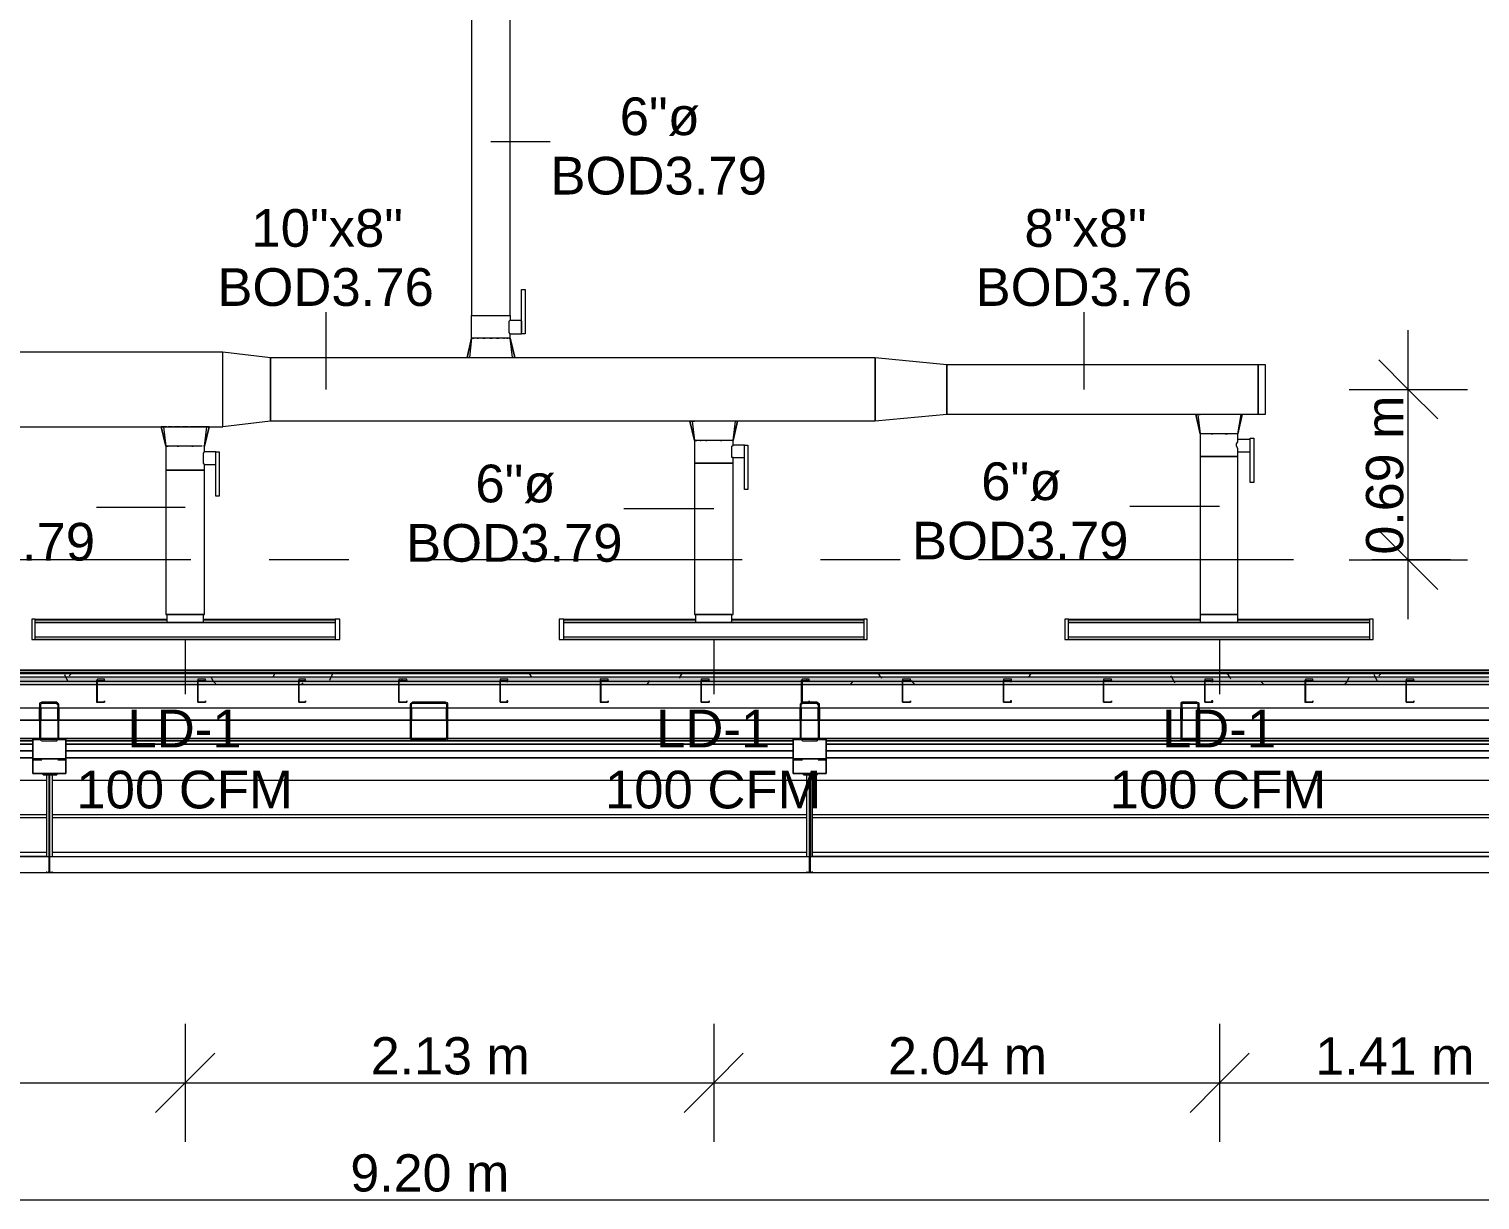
# Model space of a CAD drawing. Header units: metres. Extents: x -2 to 237, y -8 to 52.
# Drawn here: x 35.95 to 41.8, y 7.43 to 12.16 of the extents above; entities that cross this region are included whole.
import ezdxf

# ---------------------------------------------------------------- set-up
doc = ezdxf.new("R2010")
doc.units = ezdxf.units.M
doc.layers.add('HVAC - Ductos', color=5, linetype='Continuous', lineweight=0)
doc.layers.add('PDF2_Text', color=7, linetype='Continuous', lineweight=0)
doc.layers.add('PDF2_Geometry', color=7, linetype='Continuous', lineweight=0, true_color=0xaaaaaa)
doc.layers.add('PDF2_Solid Fills', color=7, linetype='Continuous', lineweight=0, true_color=0xffffff)
doc.styles.add('PDF Helvetica', font='')
doc.styles.get('PDF Helvetica').set_extended_font_data('Helvetica')

msp = doc.modelspace()

# ---------------------------------------------------------------- hatches: boundary and pattern name
at = {"layer": 'PDF2_Solid Fills', "lineweight": 0, "transparency": 33554559}
msp.add_hatch(color=256, dxfattribs=at).paths.add_polyline_path([(4.4593, 9.5227), (56.4401, 9.5227), (56.4401, 9.541), (4.4593, 9.541)])
h = msp.add_hatch(color=256, dxfattribs=at)
h.paths.add_polyline_path([(6.1562, 9.509), (6.1562, 9.5227), (4.4593, 9.5227), (4.4593, 9.509)])
h.paths.add_polyline_path([(55.7246, 9.5227), (55.7246, 9.509), (56.4538, 9.509), (56.4538, 9.5227)])
h.paths.add_polyline_path([(53.6929, 9.5227), (53.6929, 9.509), (55.72, 9.509), (55.72, 9.5227)])
h.paths.add_polyline_path([(50.8494, 9.5227), (50.8494, 9.509), (53.6883, 9.509), (53.6883, 9.5227)])
h.paths.add_polyline_path([(48.8177, 9.5227), (48.8177, 9.509), (50.8448, 9.509), (50.8448, 9.5227)])
h.paths.add_polyline_path([(45.9742, 9.5227), (45.9742, 9.509), (48.8131, 9.509), (48.8131, 9.5227)])
h.paths.add_polyline_path([(43.9425, 9.5227), (43.9425, 9.509), (45.9696, 9.509), (45.9696, 9.5227)])
h.paths.add_polyline_path([(43.1307, 9.5227), (43.1307, 9.509), (43.9379, 9.509), (43.9379, 9.5227)])
h.paths.add_polyline_path([(41.099, 9.5227), (41.099, 9.509), (43.1261, 9.509), (43.1261, 9.5227)])
h.paths.add_polyline_path([(39.0673, 9.5227), (39.0673, 9.509), (41.0944, 9.509), (41.0944, 9.5227)])
h.paths.add_polyline_path([(38.2555, 9.5227), (38.2555, 9.509), (39.0627, 9.509), (39.0627, 9.5227)])
h.paths.add_polyline_path([(36.2238, 9.5227), (36.2238, 9.509), (38.2509, 9.509), (38.2509, 9.5227)])
h.paths.add_polyline_path([(34.1921, 9.5227), (34.1921, 9.509), (36.2192, 9.509), (36.2192, 9.5227)])
h.paths.add_polyline_path([(33.3803, 9.5227), (33.3803, 9.509), (34.1875, 9.509), (34.1875, 9.5227)])
h.paths.add_polyline_path([(31.3486, 9.5227), (31.3486, 9.509), (33.3757, 9.509), (33.3757, 9.5227)])
h.paths.add_polyline_path([(28.5051, 9.5227), (28.5051, 9.509), (31.344, 9.509), (31.344, 9.5227)])
h.paths.add_polyline_path([(26.4734, 9.5227), (26.4734, 9.509), (28.5005, 9.509), (28.5005, 9.5227)])
h.paths.add_polyline_path([(23.6299, 9.5227), (23.6299, 9.509), (26.4688, 9.509), (26.4688, 9.5227)])
h.paths.add_polyline_path([(21.5982, 9.5227), (21.5982, 9.509), (23.6253, 9.509), (23.6253, 9.5227)])
h.paths.add_polyline_path([(20.7864, 9.5227), (20.7864, 9.509), (21.5936, 9.509), (21.5936, 9.5227)])
h.paths.add_polyline_path([(18.7547, 9.5227), (18.7547, 9.509), (20.7818, 9.509), (20.7818, 9.5227)])
h.paths.add_polyline_path([(16.7229, 9.5227), (16.7229, 9.509), (18.7501, 9.509), (18.7501, 9.5227)])
h.paths.add_polyline_path([(15.9112, 9.5227), (15.9112, 9.509), (16.7184, 9.509), (16.7184, 9.5227)])
h.paths.add_polyline_path([(13.8795, 9.5227), (13.8795, 9.509), (15.9066, 9.509), (15.9066, 9.5227)])
h.paths.add_polyline_path([(11.8478, 9.5227), (11.8478, 9.509), (13.8749, 9.509), (13.8749, 9.5227)])
h.paths.add_polyline_path([(11.036, 9.5227), (11.036, 9.509), (11.8432, 9.509), (11.8432, 9.5227)])
h.paths.add_polyline_path([(9.0043, 9.5227), (9.0043, 9.509), (11.0314, 9.509), (11.0314, 9.5227)])
h.paths.add_polyline_path([(6.1608, 9.5227), (6.1608, 9.509), (8.9997, 9.509), (8.9997, 9.5227)])
h = msp.add_hatch(color=256, dxfattribs=at)
h.paths.add_polyline_path([(35.9899, 9.2888), (35.9991, 9.2934), (35.9945, 9.2934), (35.9945, 9.4355), (36.0587, 9.4355), (36.0633, 9.431), (36.0633, 9.2934), (36.0678, 9.4348), (36.0678, 9.4356), (36.0633, 9.4401), (35.9899, 9.4401)])
h.paths.add_polyline_path([(36.0633, 9.2934), (36.0587, 9.2934), (36.0633, 9.2888)])
h.paths.add_polyline_path([(36.0587, 9.2842), (36.0587, 9.2888), (35.9991, 9.2888)])
h = msp.add_hatch(color=256, dxfattribs=at)
h.paths.add_polyline_path([(37.6272, 9.4355), (37.6272, 9.4401), (37.4896, 9.4401)])
h.paths.add_polyline_path([(37.6317, 9.2888), (37.6363, 9.4401), (37.6317, 9.4401)])
h.paths.add_polyline_path([(37.4896, 9.4355), (37.485, 9.4355), (37.485, 9.2934)])
h.paths.add_polyline_path([(37.6272, 9.2842), (37.6272, 9.2888), (37.4942, 9.2888)])
h.paths.add_polyline_path([(37.4942, 9.2888), (37.4942, 9.2934), (37.4896, 9.2934)])
h = msp.add_hatch(color=256, dxfattribs=at)
h.paths.add_polyline_path([(39.0627, 9.4401), (39.1269, 9.4355), (39.1315, 9.431), (39.1315, 9.2934), (39.1361, 9.4355), (39.1315, 9.4401)])
h.paths.add_polyline_path([(39.1315, 9.2934), (39.1269, 9.2934), (39.1315, 9.2888)])
h.paths.add_polyline_path([(39.0627, 9.4355), (39.0581, 9.4355), (39.0581, 9.2934)])
h.paths.add_polyline_path([(39.1269, 9.2842), (39.1269, 9.2888), (39.0673, 9.2888)])
h.paths.add_polyline_path([(39.0673, 9.2888), (39.0673, 9.2934), (39.0627, 9.2934)])
h = msp.add_hatch(color=256, dxfattribs=at)
h.paths.add_polyline_path([(40.5991, 9.4355), (40.6587, 9.4401), (40.5945, 9.4401), (40.5945, 9.2888)])
h.paths.add_polyline_path([(40.6633, 9.2888), (40.6679, 9.4401), (40.6633, 9.4401)])
h.paths.add_polyline_path([(40.6587, 9.2842), (40.6587, 9.2888), (40.5991, 9.2888)])

# ---------------------------------------------------------------- linework, layer by layer
at = {"layer": 'HVAC - Ductos', "lineweight": 0}
for points in [[(37.884, 10.9078), (37.8886, 10.9078), (37.884, 10.9078), (37.8794, 10.9078), (37.8748, 10.9078), (37.8657, 10.9078), (37.8474, 10.9078), (37.829, 10.9078), (37.8106, 10.9078), (37.7923, 10.9078), (37.774, 10.9078), (37.7556, 10.9078), (37.7464, 10.9078), (37.7418, 10.9078), (37.7372, 10.9078), (37.7327, 10.9078), (37.7327, 10.9995), (37.7372, 10.9995), (37.7464, 10.9995), (37.7556, 10.9995), (37.774, 10.9995), (37.7923, 10.9995), (37.8106, 10.9995), (37.829, 10.9995), (37.8474, 10.9995), (37.8657, 10.9995), (37.8748, 10.9995), (37.884, 10.9995), (37.8886, 10.9995), (37.8886, 12.2607)], [(37.7327, 12.2607), (37.7327, 10.9995), (37.7372, 10.9995), (37.7464, 10.9995), (37.7556, 10.9995), (37.774, 10.9995), (37.7923, 10.9995), (37.8106, 10.9995), (37.829, 10.9995), (37.8474, 10.9995), (37.8657, 10.9995), (37.8748, 10.9995), (37.884, 10.9995), (37.8886, 10.9995), (37.8886, 10.9812), (37.9345, 10.9812)], [(37.8106, 11.7012), (38.0491, 11.7012)], [(37.8336, 10.8298), (37.8428, 10.8298), (37.8519, 10.8298), (37.8565, 10.8298), (37.8657, 10.8298), (37.884, 10.8298), (37.8932, 10.8298), (37.8978, 10.8298), (37.8886, 10.9078), (37.8886, 10.9261), (37.9345, 10.9261), (37.9345, 11.105), (37.9482, 11.105), (37.9482, 10.9261), (37.9345, 10.9261)], [(37.1457, 10.7014), (37.1457, 11.0133)], [(40.2047, 10.7014), (40.2047, 11.0133)], [(37.8886, 10.9261), (37.884, 10.9307), (37.884, 10.9353), (37.884, 10.9399), (37.884, 10.949), (37.884, 10.9582), (37.884, 10.9674), (37.884, 10.972), (37.884, 10.9766), (37.8886, 10.9812)], [(37.9345, 10.9766), (37.9345, 10.972), (37.9345, 10.9674), (37.9345, 10.9582), (37.9345, 10.9536), (37.9345, 10.949), (37.9345, 10.9399), (37.9345, 10.9353), (37.9345, 10.9307)], [(37.7327, 10.9078), (37.7235, 10.8298)], [(37.7372, 10.9078), (37.7418, 10.9078)], [(37.7556, 10.9078), (37.7602, 10.9078)], [(37.7831, 10.9078), (37.7785, 10.9078), (37.7831, 10.9078), (37.7877, 10.9078)], [(37.806, 10.9078), (37.8106, 10.9078), (37.8152, 10.9078)], [(37.8336, 10.9078), (37.8382, 10.9078), (37.8428, 10.9078), (37.8382, 10.9078)], [(37.8611, 10.9078), (37.8657, 10.9078)], [(37.8748, 10.9078), (37.8794, 10.9078)], [(37.9069, 10.8298), (37.8886, 10.9078), (37.9069, 10.8298)], [(41.5118, 9.775), (41.5118, 10.9399)], [(33.949, 10.55), (33.949, 10.8528), (36.7283, 10.8528)], [(36.7283, 10.55), (36.7283, 10.8528)], [(37.7189, 10.8298), (37.7143, 10.8298), (37.7189, 10.8298), (37.7235, 10.8298), (37.7281, 10.8298), (37.7372, 10.8298), (37.7556, 10.8298), (37.7602, 10.8298)], [(37.7189, 10.8298), (37.7143, 10.8298), (37.7189, 10.8298)], [(37.7648, 10.8298), (37.7694, 10.8298), (37.7785, 10.8298), (37.7877, 10.8298)], [(37.7969, 10.8298), (37.8198, 10.8298), (37.8244, 10.8298)], [(41.3925, 10.8206), (41.5118, 10.7014), (41.631, 10.5822)], [(41.2733, 10.7014), (41.5118, 10.7014), (41.7503, 10.7014)], [(40.6542, 10.6005), (40.6725, 10.5225), (40.6542, 10.6005)], [(40.6679, 10.6005), (40.6725, 10.6005), (40.6633, 10.6005), (40.6725, 10.5225)], [(40.8421, 10.6005), (40.8238, 10.5225), (40.8193, 10.5225), (40.8147, 10.5225), (40.8009, 10.5225), (40.7871, 10.5225), (40.7687, 10.5225), (40.7504, 10.5225), (40.7275, 10.5225), (40.7092, 10.5225), (40.6954, 10.5225), (40.6816, 10.5225), (40.677, 10.5225), (40.6725, 10.5225), (40.6725, 10.4308), (40.6725, 9.7933), (40.677, 9.7933), (40.6862, 9.7933), (40.6954, 9.7933), (40.7138, 9.7933), (40.7275, 9.7933), (40.7504, 9.7933), (40.7687, 9.7933), (40.7871, 9.7933), (40.8009, 9.7933), (40.8147, 9.7933), (40.8193, 9.7933), (40.8238, 9.7933), (40.8238, 10.4308), (40.8147, 10.4308), (40.8009, 10.4308), (40.7871, 10.4308), (40.7687, 10.4308), (40.7504, 10.4308), (40.7275, 10.4308), (40.7092, 10.4308), (40.6954, 10.4308), (40.6816, 10.4308), (40.677, 10.4308), (40.6725, 10.4308), (40.677, 10.4308), (40.6816, 10.4308), (40.6954, 10.4308), (40.7092, 10.4308), (40.7275, 10.4308), (40.7504, 10.4308), (40.7687, 10.4308), (40.7871, 10.4308), (40.8009, 10.4308), (40.8147, 10.4308), (40.8238, 10.4308), (40.8238, 10.4491), (40.8743, 10.4491), (40.8743, 10.4537), (40.8743, 10.4583), (40.8743, 10.4629), (40.8743, 10.4675), (40.8743, 10.4767), (40.8743, 10.4813), (40.8743, 10.4904), (40.8743, 10.495), (40.8743, 10.4996), (40.8238, 10.4996), (40.8238, 10.5225), (40.8376, 10.6005)], [(40.7321, 10.6005), (40.7275, 10.6005), (40.7138, 10.6005), (40.7046, 10.6005), (40.7, 10.6005), (40.6954, 10.6005), (40.677, 10.6005)], [(40.8193, 10.6005), (40.8009, 10.6005), (40.7963, 10.6005), (40.7917, 10.6005), (40.7825, 10.6005), (40.7687, 10.6005), (40.7642, 10.6005), (40.7596, 10.6005), (40.7367, 10.6005)], [(40.8238, 10.5225), (40.8421, 10.6005), (40.8376, 10.6005), (40.833, 10.6005), (40.8238, 10.6005)], [(33.949, 10.55), (36.7283, 10.55)], [(36.5036, 10.55), (36.4944, 10.55), (36.4898, 10.55), (36.4852, 10.55), (36.4806, 10.55), (36.4852, 10.55)], [(36.4806, 10.55), (36.499, 10.4721), (36.4806, 10.55)], [(36.4898, 10.55), (36.499, 10.4721)], [(36.4944, 10.55), (36.499, 10.55)], [(36.5265, 10.55), (36.5219, 10.55), (36.5081, 10.55)], [(36.5586, 10.55), (36.5448, 10.55), (36.5356, 10.55), (36.531, 10.55)], [(36.5907, 10.55), (36.5678, 10.55), (36.5632, 10.55)], [(36.6687, 10.55), (36.6732, 10.55), (36.6549, 10.4721), (36.6732, 10.55), (36.6687, 10.55), (36.6595, 10.55), (36.6503, 10.55), (36.632, 10.55), (36.6228, 10.55), (36.609, 10.55), (36.5998, 10.55), (36.5953, 10.55)], [(36.6549, 10.4721), (36.6641, 10.55)], [(38.6133, 10.573), (38.6316, 10.495), (38.6133, 10.573)], [(38.6591, 10.573), (38.6545, 10.573), (38.6361, 10.573), (38.627, 10.573), (38.6224, 10.573), (38.6316, 10.495)], [(38.627, 10.573), (38.6316, 10.573)], [(38.6912, 10.573), (38.6866, 10.573), (38.6775, 10.573), (38.6637, 10.573), (38.6499, 10.573)], [(38.7233, 10.573), (38.7187, 10.573), (38.6958, 10.573)], [(38.7784, 10.573), (38.7646, 10.573), (38.7554, 10.573), (38.7508, 10.573), (38.7416, 10.573), (38.7279, 10.573)], [(38.7875, 10.495), (38.7967, 10.573), (38.7921, 10.573), (38.783, 10.573)], [(38.6361, 10.495), (38.6316, 10.495), (38.6316, 10.4033), (38.6361, 10.4033), (38.6453, 10.4033), (38.6545, 10.4033), (38.6729, 10.4033), (38.6912, 10.4033), (38.7096, 10.4033), (38.7279, 10.4033), (38.7462, 10.4033), (38.7646, 10.4033), (38.7738, 10.4033), (38.783, 10.4033), (38.7875, 10.4033), (38.783, 10.4033), (38.7738, 10.4033), (38.7646, 10.4033), (38.7462, 10.4033), (38.7279, 10.4033), (38.7096, 10.4033), (38.6912, 10.4033), (38.6729, 10.4033), (38.6545, 10.4033), (38.6453, 10.4033), (38.6361, 10.4033), (38.6316, 10.4033), (38.6316, 9.7933), (38.6361, 9.7933), (38.6453, 9.7933), (38.6545, 9.7933), (38.6729, 9.7933), (38.6912, 9.7933), (38.7096, 9.7933), (38.7279, 9.7933), (38.7462, 9.7933), (38.7646, 9.7933), (38.7738, 9.7933), (38.783, 9.7933), (38.7875, 9.7933), (38.7875, 10.4033), (38.7875, 10.4262), (38.8334, 10.4262), (38.8334, 10.4308), (38.8334, 10.4354), (38.8334, 10.4445), (38.8334, 10.4491), (38.8334, 10.4583), (38.8334, 10.4629), (38.8334, 10.4675), (38.8334, 10.4721), (38.8334, 10.4767), (38.7875, 10.4767), (38.7875, 10.495), (38.783, 10.495), (38.7784, 10.495), (38.7738, 10.495), (38.7646, 10.495), (38.7462, 10.495), (38.7279, 10.495), (38.7096, 10.495), (38.6912, 10.495), (38.6729, 10.495), (38.6545, 10.495), (38.6453, 10.495), (38.6407, 10.495), (38.6361, 10.495), (38.6407, 10.495)], [(40.8238, 10.4491), (40.8238, 10.4537), (40.8238, 10.4583), (40.8238, 10.4629), (40.8193, 10.4721), (40.8193, 10.4813), (40.8238, 10.4904), (40.8238, 10.495), (40.8238, 10.4996)], [(36.6457, 10.4721), (36.6411, 10.4721), (36.632, 10.4721), (36.6136, 10.4721), (36.5953, 10.4721), (36.577, 10.4721), (36.5586, 10.4721), (36.5402, 10.4721), (36.5219, 10.4721), (36.5127, 10.4721), (36.5081, 10.4721), (36.5036, 10.4721), (36.499, 10.4721), (36.499, 10.3757), (36.5036, 10.3757), (36.5127, 10.3757), (36.5219, 10.3757), (36.5402, 10.3757), (36.5586, 10.3757), (36.577, 10.3757), (36.5953, 10.3757), (36.6136, 10.3757), (36.632, 10.3757), (36.6411, 10.3757), (36.6503, 10.3757), (36.6549, 10.3757), (36.6503, 10.3757), (36.6411, 10.3757), (36.632, 10.3757), (36.6136, 10.3757), (36.5953, 10.3757), (36.577, 10.3757), (36.5586, 10.3757), (36.5402, 10.3757), (36.5219, 10.3757), (36.5127, 10.3757), (36.5036, 10.3757), (36.499, 10.3757), (36.499, 9.7933), (36.5036, 9.7933), (36.5127, 9.7933), (36.5219, 9.7933), (36.5402, 9.7933), (36.5586, 9.7933), (36.577, 9.7933), (36.5953, 9.7933), (36.6136, 9.7933), (36.632, 9.7933), (36.6411, 9.7933), (36.6503, 9.7933), (36.6549, 9.7933), (36.6549, 10.3757), (36.6549, 10.3987), (36.7008, 10.3987), (36.7008, 10.4033), (36.7008, 10.4079), (36.7008, 10.4125), (36.7008, 10.4171), (36.7008, 10.4262), (36.7008, 10.4308), (36.7008, 10.4354), (36.7008, 10.4445), (36.7008, 10.4491), (36.6549, 10.4491), (36.6549, 10.4721), (36.6503, 10.4721)], [(36.6549, 10.3987), (36.6503, 10.4033), (36.6503, 10.4125), (36.6503, 10.4217), (36.6503, 10.4308), (36.6503, 10.4354), (36.6503, 10.4445), (36.6549, 10.4491)], [(38.7875, 10.4262), (38.783, 10.4262), (38.783, 10.4308), (38.783, 10.4354), (38.783, 10.4445), (38.783, 10.4537), (38.783, 10.4629), (38.783, 10.4675), (38.783, 10.4721), (38.7875, 10.4767)], [(36.577, 10.2244), (36.2192, 10.2244)], [(38.7096, 10.2198), (38.3473, 10.2198)], [(40.7504, 10.229), (40.3881, 10.229)], [(41.3925, 10.1327), (41.5118, 10.0134), (41.631, 9.8942)], [(41.2733, 10.0134), (41.5118, 10.0134), (41.7503, 10.0134)], [(36.6503, 9.7933), (36.6549, 9.7933)], [(38.783, 9.7933), (38.7875, 9.7933)], [(35.9716, 9.7429), (35.9716, 9.752), (35.9716, 9.7704), (35.9716, 9.775), (36.5036, 9.775)], [(36.5036, 9.7704), (35.9716, 9.7704)], [(35.9716, 9.7475), (35.9716, 9.752), (35.9716, 9.7566)], [(37.1823, 9.7199), (37.1823, 9.7107), (37.1823, 9.6924), (35.9716, 9.6924), (37.1823, 9.6924)], [(35.9716, 9.6924), (35.9716, 9.7107), (35.9716, 9.7199)], [(36.6503, 9.775), (37.1823, 9.775), (37.1823, 9.7704), (37.1823, 9.752), (37.1823, 9.7429)], [(37.1823, 9.7704), (36.6503, 9.7704)], [(37.1823, 9.7566), (37.1823, 9.752), (37.1823, 9.7475)], [(38.1042, 9.7429), (38.1042, 9.752), (38.1042, 9.7704), (38.1042, 9.775), (38.6361, 9.775)], [(38.6361, 9.7704), (38.1042, 9.7704)], [(38.1042, 9.7475), (38.1042, 9.752), (38.1042, 9.7566)], [(39.3149, 9.7199), (39.3149, 9.7107), (39.3149, 9.6924), (38.1042, 9.6924), (39.3149, 9.6924)], [(38.1042, 9.6924), (38.1042, 9.7107), (38.1042, 9.7199)], [(38.783, 9.775), (39.3149, 9.775), (39.3149, 9.7704), (39.3149, 9.752), (39.3149, 9.7429)], [(39.3149, 9.7704), (38.783, 9.7704)], [(39.3149, 9.7566), (39.3149, 9.752), (39.3149, 9.7475)], [(40.1405, 9.7429), (40.1405, 9.752), (40.1405, 9.7704), (40.1405, 9.775), (40.6725, 9.775)], [(40.6725, 9.7704), (40.1405, 9.7704)], [(40.1405, 9.7475), (40.1405, 9.752), (40.1405, 9.7566)], [(41.3558, 9.7199), (41.3558, 9.7107), (41.3558, 9.6924), (40.1405, 9.6924), (41.3558, 9.6924)], [(40.1405, 9.6924), (40.1405, 9.7107), (40.1405, 9.7199)], [(40.8238, 9.775), (41.3558, 9.775), (41.3558, 9.7704), (41.3558, 9.752), (41.3558, 9.7429)], [(41.3558, 9.7704), (40.8238, 9.7704)], [(41.3558, 9.7566), (41.3558, 9.752), (41.3558, 9.7475)], [(35.9716, 9.7062), (35.9716, 9.7107), (35.9716, 9.7153)], [(36.577, 9.6924), (36.577, 9.4723)], [(37.1823, 9.7153), (37.1823, 9.7107), (37.1823, 9.7062)], [(38.1042, 9.7062), (38.1042, 9.7107), (38.1042, 9.7153)], [(38.7096, 9.6924), (38.7096, 9.4723)], [(39.3149, 9.7153), (39.3149, 9.7107), (39.3149, 9.7062)], [(40.1405, 9.7062), (40.1405, 9.7107), (40.1405, 9.7153)], [(40.7504, 9.6924), (40.7504, 9.4723)], [(41.3558, 9.7153), (41.3558, 9.7107), (41.3558, 9.7062)]]:
    msp.add_lwpolyline(points, dxfattribs=at)
for points in [[(37.7327, 10.9078), (37.7143, 10.8298)], [(36.7283, 10.55), (36.7283, 10.8528), (36.9209, 10.8298), (36.9209, 10.573)], [(36.9209, 10.8298), (39.3608, 10.8298), (39.3608, 10.573), (36.9209, 10.573)], [(37.9024, 10.8298), (37.9069, 10.8298)], [(39.6497, 10.6005), (39.3608, 10.573), (39.3608, 10.8298), (39.6497, 10.8023)], [(39.6497, 10.8023), (40.9064, 10.8023), (40.9064, 10.6005), (39.6497, 10.6005)], [(40.9339, 10.8023), (40.9339, 10.6005), (40.9064, 10.6005), (40.9064, 10.8023)], [(40.6587, 10.6005), (40.6542, 10.6005)], [(38.6178, 10.573), (38.6133, 10.573)], [(38.8058, 10.573), (38.7875, 10.495), (38.8058, 10.573), (38.8013, 10.573)], [(38.6545, 10.495), (38.6591, 10.495)], [(38.6775, 10.495), (38.682, 10.495)], [(38.737, 10.495), (38.7416, 10.495)], [(40.7184, 10.5225), (40.723, 10.5225)], [(40.7733, 10.5225), (40.7779, 10.5225), (40.7825, 10.5225), (40.7779, 10.5225)], [(40.888, 10.3254), (40.8743, 10.3254), (40.8743, 10.5042), (40.888, 10.5042)], [(36.5036, 10.4721), (36.5081, 10.4721)], [(36.5448, 10.4721), (36.5494, 10.4721)], [(36.6044, 10.4721), (36.609, 10.4721)], [(36.7145, 10.2703), (36.7008, 10.2703), (36.7008, 10.4491), (36.7145, 10.4491)], [(38.8471, 10.2978), (38.8334, 10.2978), (38.8334, 10.4767), (38.8471, 10.4767)], [(36.5036, 9.7612), (36.5127, 9.7612), (36.5265, 9.7612), (36.5402, 9.7612), (36.5586, 9.7612), (36.577, 9.7612), (36.5953, 9.7612), (36.6136, 9.7612), (36.632, 9.7612), (36.6411, 9.7612), (36.6503, 9.7612), (36.6503, 9.7933), (36.6411, 9.7933), (36.632, 9.7933), (36.6136, 9.7933), (36.5953, 9.7933), (36.577, 9.7933), (36.5586, 9.7933), (36.5402, 9.7933), (36.5265, 9.7933), (36.5127, 9.7933), (36.5036, 9.7933)], [(38.6361, 9.7612), (38.6453, 9.7612), (38.6545, 9.7612), (38.6729, 9.7612), (38.6912, 9.7612), (38.7096, 9.7612), (38.7279, 9.7612), (38.7462, 9.7612), (38.76, 9.7612), (38.7738, 9.7612), (38.783, 9.7612), (38.783, 9.7933), (38.7738, 9.7933), (38.76, 9.7933), (38.7462, 9.7933), (38.7279, 9.7933), (38.7096, 9.7933), (38.6912, 9.7933), (38.6729, 9.7933), (38.6545, 9.7933), (38.6453, 9.7933), (38.6361, 9.7933)], [(40.6725, 9.7612), (40.677, 9.7612), (40.6862, 9.7612), (40.6954, 9.7612), (40.7138, 9.7612), (40.7275, 9.7612), (40.7504, 9.7612), (40.7687, 9.7612), (40.7871, 9.7612), (40.8009, 9.7612), (40.8147, 9.7612), (40.8193, 9.7612), (40.8238, 9.7612), (40.8238, 9.7933), (40.8147, 9.7933), (40.8009, 9.7933), (40.7871, 9.7933), (40.7687, 9.7933), (40.7504, 9.7933), (40.7275, 9.7933), (40.7092, 9.7933), (40.6954, 9.7933), (40.6816, 9.7933), (40.677, 9.7933), (40.6725, 9.7933)], [(35.9578, 9.6924), (35.9716, 9.6924), (35.9716, 9.775), (35.9578, 9.775)], [(35.9716, 9.7612), (37.1823, 9.7612), (35.9716, 9.7612), (37.1823, 9.7612), (37.1823, 9.7016), (35.9716, 9.7016)], [(37.2006, 9.6924), (37.2006, 9.775), (37.1823, 9.775), (37.1823, 9.6924)], [(38.0858, 9.6924), (38.1042, 9.6924), (38.1042, 9.775), (38.0858, 9.775)], [(38.1042, 9.7612), (39.3149, 9.7612), (38.1042, 9.7612), (39.3149, 9.7612), (39.3149, 9.7016), (38.1042, 9.7016)], [(39.3287, 9.6924), (39.3287, 9.775), (39.3149, 9.775), (39.3149, 9.6924)], [(40.1267, 9.6924), (40.1405, 9.6924), (40.1405, 9.775), (40.1267, 9.775)], [(40.1405, 9.7612), (41.3558, 9.7612), (40.1405, 9.7612), (41.3558, 9.7612), (41.3558, 9.7016), (40.1405, 9.7016)], [(41.3696, 9.6924), (41.3696, 9.775), (41.3558, 9.775), (41.3558, 9.6924)]]:
    msp.add_lwpolyline(points, close=True, dxfattribs=at)
at = {"layer": 'HVAC - Ductos', "color": 252, "lineweight": 0, "true_color": 0x939598}
for points in [[(36.577, 8.1423), (36.577, 7.9037), (36.577, 7.6653)], [(38.7096, 8.1423), (38.7096, 7.9037), (38.7096, 7.6653)], [(40.7504, 8.1423), (40.7504, 7.9037), (40.7504, 7.6653)], [(36.6962, 8.023), (36.577, 7.9037), (36.4577, 7.7845)], [(38.8288, 8.023), (38.7096, 7.9037), (38.5903, 7.7845)], [(40.8697, 8.023), (40.7504, 7.9037), (40.6312, 7.7845)], [(34.2701, 7.9037), (36.577, 7.9037), (38.7096, 7.9037), (40.7504, 7.9037), (42.163, 7.9037), (43.4196, 7.9037), (45.5569, 7.9037), (47.7674, 7.9037), (50.0193, 7.9037), (51.3722, 7.9037), (53.7388, 7.9037), (56.2108, 7.9037)], [(5.1014, 7.4314), (14.5491, 7.4314), (23.7537, 7.4314), (32.9583, 7.4314), (42.163, 7.4314), (51.3722, 7.4314), (56.2108, 7.4314)]]:
    msp.add_lwpolyline(points, dxfattribs=at)
at = {"layer": 'PDF2_Geometry', "lineweight": 0}
for points in [[(56.408, 23.3686), (56.408, 21.8782), (55.3485, 21.8782), (55.3485, 21.8644), (56.408, 21.8644), (56.408, 9.5548), (4.4593, 9.5548)], [(56.408, 21.8644), (56.4538, 21.8644), (56.4401, 21.8644), (56.4217, 21.8644), (56.4217, 9.5548), (56.4217, 9.541), (4.4593, 9.541)], [(4.4593, 9.4172), (56.5456, 9.4172), (56.5456, 9.4401), (56.5456, 9.5089), (56.5456, 9.5548), (56.5456, 9.8483), (56.5456, 10.252), (56.5456, 10.6601), (56.5456, 11.0637)], [(36.5998, 10.0134), (35.3294, 10.0134)], [(37.2374, 10.0134), (36.9163, 10.0134)], [(38.8242, 10.0134), (37.5538, 10.0134)], [(39.4617, 10.0134), (39.1407, 10.0134)], [(41.0485, 10.0134), (39.7782, 10.0134)], [(41.6815, 10.0134), (41.365, 10.0134)], [(33.0592, 9.5548), (42.0621, 9.5548)], [(33.0592, 9.5548), (42.0621, 9.5548)], [(33.0592, 9.5548), (42.0621, 9.5548)], [(36.2192, 9.5089), (35.8156, 9.5089), (35.4074, 9.5089), (35.0038, 9.5089), (34.5957, 9.5089), (34.1921, 9.5089), (33.7839, 9.5089), (33.3803, 9.5089)], [(36.2192, 9.5227), (35.8156, 9.5227), (35.4074, 9.5227), (35.0038, 9.5227), (34.5957, 9.5227), (34.1921, 9.5227)], [(38.2509, 9.5227), (37.8474, 9.5227), (37.4392, 9.5227), (37.0355, 9.5227), (36.6274, 9.5227), (36.2238, 9.5227)], [(38.2509, 9.5089), (37.8474, 9.5089), (37.4392, 9.5089), (37.0355, 9.5089), (36.6274, 9.5089), (36.2238, 9.5089)], [(39.0627, 9.5227), (38.6591, 9.5227), (38.2555, 9.5227)], [(41.0944, 9.5089), (40.6908, 9.5089), (40.2826, 9.5089), (39.8791, 9.5089), (39.4709, 9.5089), (39.0673, 9.5089), (38.6591, 9.5089), (38.2555, 9.5089)], [(41.0944, 9.5227), (40.6908, 9.5227), (40.2826, 9.5227), (39.8791, 9.5227), (39.4709, 9.5227), (39.0673, 9.5227)], [(43.1261, 9.5227), (42.7225, 9.5227), (42.3143, 9.5227), (41.9108, 9.5227), (41.5026, 9.5227), (41.099, 9.5227)], [(43.1261, 9.5089), (42.7225, 9.5089), (42.3143, 9.5089), (41.9108, 9.5089), (41.5026, 9.5089), (41.099, 9.5089)], [(39.0673, 9.4401), (39.0627, 9.4355), (39.0581, 9.431), (39.0581, 9.2934), (39.0627, 9.2888), (39.0673, 9.2842), (39.1269, 9.2842), (39.1315, 9.2888), (39.1361, 9.2934), (39.1361, 9.431), (39.1315, 9.4355), (39.1269, 9.4401), (39.0948, 9.4401)], [(35.9899, 9.3668), (35.9899, 9.4172)], [(35.9945, 9.4172), (35.9945, 9.3668)], [(36.0633, 9.3668), (36.0633, 9.4172)], [(36.0679, 9.4172), (36.0679, 9.3668)], [(37.485, 9.4172), (37.485, 9.3668)], [(37.4896, 9.4172), (37.4896, 9.3668)], [(37.6317, 9.3668), (37.6317, 9.4172)], [(37.6363, 9.3668), (37.6363, 9.4172)], [(39.0581, 9.3668), (39.0581, 9.4172)], [(39.0627, 9.4172), (39.0627, 9.3668)], [(39.1315, 9.3668), (39.1315, 9.4172)], [(39.1361, 9.4172), (39.1361, 9.3668)], [(40.5945, 9.3668), (40.5945, 9.4172)], [(40.5991, 9.4172), (40.5991, 9.3668)], [(40.6633, 9.3668), (40.6633, 9.4172)], [(40.6679, 9.4172), (40.6679, 9.3668)], [(37.5217, 9.2155), (37.5997, 9.2155)], [(40.5899, 9.2155), (40.6679, 9.2155)], [(32.9583, 8.7522), (36.0312, 8.7522), (36.0312, 8.7568), (36.0312, 8.7614), (36.0312, 8.7706), (36.0312, 8.7843), (36.0312, 8.8027), (36.0312, 8.8165), (36.0312, 9.1467), (36.0266, 9.1467), (36.0174, 9.1467), (36.0174, 8.8165), (32.9721, 8.8165)], [(36.0174, 9.1467), (36.0036, 9.1467), (36.0036, 9.1513), (36.0036, 9.1467), (36.0174, 9.1467), (36.0266, 9.1467), (36.0312, 9.1467), (36.045, 9.1467), (36.0312, 9.1467)], [(36.0128, 9.1467), (36.0036, 9.1467), (36.0128, 9.1467)], [(36.0128, 9.1467), (36.0036, 9.1467), (36.0128, 9.1467)], [(36.0266, 9.1467), (36.0266, 8.8165)], [(36.0404, 9.1467), (36.0404, 8.8165), (39.0856, 8.8165), (39.0856, 9.1467), (39.0719, 9.1467), (39.0719, 9.1513), (39.0719, 9.1467), (39.1223, 9.1467), (39.1269, 9.1467), (39.1269, 9.1513), (39.1269, 9.1467), (39.1223, 9.1467), (39.0719, 9.1467), (39.0856, 9.1467), (39.0948, 9.1467), (39.0994, 9.1467), (39.0994, 8.8165)], [(39.081, 9.1467), (39.0719, 9.1467), (39.081, 9.1467)], [(39.081, 9.1467), (39.0719, 9.1467), (39.081, 9.1467)], [(39.0856, 9.1467), (39.0948, 9.1467), (39.0994, 9.1467)], [(39.0948, 9.1467), (39.0948, 8.8165)], [(42.1538, 8.8165), (39.1086, 8.8165), (39.1086, 9.1467), (39.1223, 9.1467), (39.1177, 9.1467), (39.1223, 9.1467), (39.1086, 9.1467)], [(36.0174, 9.1237), (32.9721, 9.1237)], [(39.0856, 9.1237), (36.0404, 9.1237)], [(42.1538, 9.1237), (39.1086, 9.1237)], [(32.9721, 8.9861), (36.0174, 8.9861)], [(36.0174, 8.9724), (32.9721, 8.9724)], [(36.0404, 8.9861), (39.0856, 8.9861)], [(39.0856, 8.9724), (36.0404, 8.9724)], [(39.1086, 8.9861), (42.1538, 8.9861)], [(42.1538, 8.9724), (39.1086, 8.9724)], [(32.9583, 8.8165), (36.0312, 8.8165), (36.0266, 8.8165), (39.0994, 8.8165), (39.0948, 8.8165), (42.1676, 8.8165), (42.163, 8.8165), (45.2358, 8.8165), (45.2313, 8.8165), (48.304, 8.8165)], [(32.9721, 8.8348), (36.0174, 8.8348)], [(36.0312, 8.8165), (36.0266, 8.8165), (36.0266, 8.8027), (36.0266, 8.7843), (36.0266, 8.7706), (36.0266, 8.7614), (36.0266, 8.7568), (36.0266, 8.7522), (39.0994, 8.7522), (39.0994, 8.7568), (39.0994, 8.7614), (39.0994, 8.7706), (39.0994, 8.7843), (39.0994, 8.8027), (39.0994, 8.8165), (39.0948, 8.8165), (39.0948, 8.8027), (39.0948, 8.7843), (39.0948, 8.7706), (39.0948, 8.7614), (39.0948, 8.7568), (39.0948, 8.7522), (42.1676, 8.7522)], [(36.0404, 8.8348), (39.0856, 8.8348)], [(39.1086, 8.8348), (42.1538, 8.8348)], [(36.0174, 8.7568), (36.0174, 8.7522), (36.0266, 8.7522), (36.0266, 8.7568)], [(36.0312, 8.7568), (36.0312, 8.7522), (36.0404, 8.7522), (36.0404, 8.7568)], [(39.0856, 8.7568), (39.0856, 8.7522), (39.0948, 8.7522), (39.0948, 8.7568)], [(39.0994, 8.7568), (39.0994, 8.7522), (39.1086, 8.7522), (39.1086, 8.7568)]]:
    msp.add_lwpolyline(points, dxfattribs=at)
for points in [[(33.0592, 9.5686), (42.0621, 9.5686)], [(33.0592, 9.5594), (42.0621, 9.5594)], [(36.2513, 9.5319), (36.2238, 9.5319), (36.2192, 9.5273), (36.2192, 9.4401), (36.2238, 9.4401), (36.2513, 9.4401), (36.2513, 9.4447), (36.2513, 9.4401), (36.2238, 9.4401), (36.2238, 9.5273), (36.2513, 9.5273), (36.2513, 9.5227)], [(36.6595, 9.5319), (36.6274, 9.5319), (36.6274, 9.5273), (36.6274, 9.4401), (36.6595, 9.4401), (36.6595, 9.4447), (36.6595, 9.4401), (36.6274, 9.4401), (36.6274, 9.5273), (36.6595, 9.5273), (36.6595, 9.5227)], [(37.0631, 9.5319), (37.0355, 9.5319), (37.0355, 9.5273), (37.0355, 9.4401), (37.0631, 9.4401), (37.0631, 9.4447), (37.0631, 9.4401), (37.0355, 9.4401), (37.0355, 9.5273), (37.0631, 9.5273), (37.0631, 9.5227)], [(37.4712, 9.5319), (37.4437, 9.5319), (37.4392, 9.5319), (37.4392, 9.5273), (37.4392, 9.4401), (37.4437, 9.4401), (37.4712, 9.4401), (37.4712, 9.4447), (37.4712, 9.4401), (37.4437, 9.4401), (37.4392, 9.4401), (37.4392, 9.5273), (37.4437, 9.5273), (37.4712, 9.5273), (37.4712, 9.5227)], [(37.8794, 9.5319), (37.8474, 9.5319), (37.8474, 9.5273), (37.8474, 9.4401), (37.8794, 9.4401), (37.8794, 9.4447), (37.8748, 9.4447), (37.8748, 9.4401), (37.8474, 9.4401), (37.8474, 9.5273), (37.8748, 9.5273), (37.8748, 9.5227), (37.8794, 9.5227)], [(38.283, 9.5319), (38.2555, 9.5319), (38.2509, 9.5319), (38.2509, 9.5273), (38.2509, 9.4401), (38.2555, 9.4401), (38.283, 9.4401), (38.283, 9.4447), (38.283, 9.4401), (38.2555, 9.4401), (38.2555, 9.5273), (38.283, 9.5273), (38.283, 9.5227)], [(38.6912, 9.5319), (38.6591, 9.5319), (38.6591, 9.5273), (38.6591, 9.4401), (38.6912, 9.4401), (38.6912, 9.4447), (38.6912, 9.4401), (38.6591, 9.4401), (38.6591, 9.5273), (38.6912, 9.5273), (38.6912, 9.5227)], [(39.0948, 9.5319), (39.0673, 9.5319), (39.0627, 9.5273), (39.0627, 9.4401), (39.0673, 9.4401), (39.0948, 9.4401), (39.0948, 9.4447), (39.0948, 9.4401), (39.0673, 9.4401), (39.0673, 9.5273), (39.0948, 9.5273), (39.0948, 9.5227)], [(39.503, 9.5319), (39.4709, 9.5319), (39.4709, 9.5273), (39.4709, 9.4401), (39.503, 9.4401), (39.503, 9.4447), (39.503, 9.4401), (39.4709, 9.4401), (39.4709, 9.5273), (39.503, 9.5273), (39.503, 9.5227)], [(39.9111, 9.5319), (39.8791, 9.5319), (39.8791, 9.5273), (39.8791, 9.4401), (39.9111, 9.4401), (39.9111, 9.4447), (39.9066, 9.4447), (39.9066, 9.4401), (39.8791, 9.4401), (39.8791, 9.5273), (39.9066, 9.5273), (39.9066, 9.5227), (39.9111, 9.5227)], [(40.3148, 9.5319), (40.2872, 9.5319), (40.2826, 9.5319), (40.2826, 9.5273), (40.2826, 9.4401), (40.2872, 9.4401), (40.3148, 9.4401), (40.3148, 9.4447), (40.3148, 9.4401), (40.2872, 9.4401), (40.2826, 9.4401), (40.2826, 9.5273), (40.2872, 9.5273), (40.3148, 9.5273), (40.3148, 9.5227)], [(40.723, 9.5319), (40.6908, 9.5319), (40.6908, 9.5273), (40.6908, 9.4401), (40.723, 9.4401), (40.723, 9.4447), (40.7184, 9.4447), (40.7184, 9.4401), (40.6908, 9.4401), (40.6908, 9.5273), (40.7184, 9.5273), (40.7184, 9.5227), (40.723, 9.5227)], [(41.1265, 9.5319), (41.099, 9.5319), (41.0944, 9.5273), (41.0944, 9.4401), (41.099, 9.4401), (41.1265, 9.4401), (41.1265, 9.4447), (41.1265, 9.4401), (41.099, 9.4401), (41.099, 9.5273), (41.1265, 9.5273), (41.1265, 9.5227)], [(41.5347, 9.5319), (41.5026, 9.5319), (41.5026, 9.5273), (41.5026, 9.4401), (41.5347, 9.4401), (41.5347, 9.4447), (41.5347, 9.4401), (41.5026, 9.4401), (41.5026, 9.5273), (41.5347, 9.5273), (41.5347, 9.5227)], [(36.0679, 9.431), (36.0633, 9.4355), (36.0587, 9.4401), (35.9991, 9.4401), (35.9899, 9.4355), (35.9899, 9.431), (35.9899, 9.2934), (35.9899, 9.2888), (35.9991, 9.2842), (36.0587, 9.2842), (36.0633, 9.2888), (36.0679, 9.2934)], [(35.9991, 9.4355), (36.0587, 9.4355), (36.0587, 9.431), (36.0633, 9.431), (36.0633, 9.2934), (36.0587, 9.2934), (36.0587, 9.2888), (35.9991, 9.2888), (35.9945, 9.2934), (35.9945, 9.431)], [(37.6272, 9.4401), (37.4942, 9.4401), (37.4896, 9.4355), (37.485, 9.431), (37.485, 9.2934), (37.4896, 9.2888), (37.4942, 9.2842), (37.6272, 9.2842), (37.6363, 9.2888), (37.6363, 9.2934), (37.6363, 9.431), (37.6363, 9.4355)], [(37.4896, 9.431), (37.4942, 9.4355), (37.6272, 9.4355), (37.6317, 9.431), (37.6317, 9.2934), (37.6272, 9.2888), (37.4942, 9.2888), (37.4896, 9.2934)], [(39.1269, 9.2888), (39.0673, 9.2888), (39.0627, 9.2934), (39.0627, 9.431), (39.0673, 9.4355), (39.1269, 9.4355), (39.1269, 9.431), (39.1315, 9.431), (39.1315, 9.2934), (39.1269, 9.2934)], [(40.5945, 9.2934), (40.5945, 9.2888), (40.5991, 9.2842), (40.6587, 9.2842), (40.6679, 9.2888), (40.6679, 9.2934), (40.6679, 9.431), (40.6679, 9.4355), (40.6587, 9.4401), (40.5991, 9.4401), (40.5945, 9.4355), (40.5945, 9.431)], [(40.6587, 9.2888), (40.5991, 9.2888), (40.5991, 9.2934), (40.5991, 9.431), (40.5991, 9.4355), (40.6587, 9.4355), (40.6633, 9.431), (40.6633, 9.2934)], [(34.5315, 9.3668), (35.9899, 9.3668)], [(35.9945, 9.3668), (36.0266, 9.3668)], [(36.0266, 9.3668), (36.0633, 9.3668)], [(36.0679, 9.3668), (37.485, 9.3668)], [(37.6317, 9.3668), (37.563, 9.3668), (37.4896, 9.3668), (37.563, 9.3668)], [(39.0581, 9.3668), (37.6363, 9.3668)], [(39.0948, 9.3668), (39.1315, 9.3668), (39.0948, 9.3668), (39.0627, 9.3668)], [(39.1361, 9.3668), (40.5945, 9.3668)], [(40.5991, 9.3668), (40.6312, 9.3668)], [(40.6312, 9.3668), (40.6633, 9.3668)], [(40.6679, 9.3668), (42.0897, 9.3668)], [(35.9624, 9.2842), (34.4902, 9.2842)], [(35.9624, 9.2704), (34.4902, 9.2704)], [(35.9899, 9.2934), (34.5315, 9.2934)], [(35.9624, 9.2888), (35.9945, 9.2888), (35.9624, 9.2888), (35.9624, 9.2842), (35.9624, 9.2155), (35.9624, 9.2109), (35.9624, 9.2063), (35.9624, 9.2017), (35.9624, 9.1558), (35.9624, 9.1513), (36.0036, 9.1513), (36.0036, 9.1467), (36.0036, 9.1513), (35.9624, 9.1513), (35.9624, 9.1558), (35.9624, 9.2017), (35.9624, 9.2063), (35.9624, 9.2109), (35.9624, 9.2155), (35.9624, 9.2842)], [(36.0266, 9.2934), (35.9945, 9.2934)], [(37.485, 9.2934), (36.0633, 9.2934), (36.0266, 9.2934), (36.0633, 9.2934)], [(36.0953, 9.1513), (36.0541, 9.1513), (36.0953, 9.1513), (36.0953, 9.1558), (36.0953, 9.2017), (36.0953, 9.2063), (36.0953, 9.2109), (36.0953, 9.2155), (36.0953, 9.2842), (36.0953, 9.2888), (36.0587, 9.2888), (36.0953, 9.2888), (36.0953, 9.2842), (36.0953, 9.2155), (36.0953, 9.2109), (36.0953, 9.2063), (36.0953, 9.2017), (36.0953, 9.1558)], [(37.563, 9.2842), (36.0953, 9.2842)], [(37.563, 9.2704), (36.0953, 9.2704)], [(37.563, 9.2934), (37.4896, 9.2934)], [(37.6317, 9.2934), (37.563, 9.2934)], [(39.0306, 9.2842), (37.563, 9.2842)], [(39.0306, 9.2704), (37.563, 9.2704)], [(39.0581, 9.2934), (37.6363, 9.2934)], [(39.0306, 9.2888), (39.0627, 9.2888), (39.0306, 9.2888), (39.0306, 9.2842), (39.0306, 9.2155), (39.0306, 9.2109), (39.0306, 9.2063), (39.0306, 9.2017), (39.0306, 9.1558), (39.0306, 9.1513), (39.0719, 9.1513), (39.0719, 9.1467), (39.0719, 9.1513), (39.0306, 9.1513), (39.0306, 9.1558), (39.0306, 9.2017), (39.0306, 9.2063), (39.0306, 9.2109), (39.0306, 9.2155), (39.0306, 9.2842)], [(39.0948, 9.2934), (39.0627, 9.2934)], [(39.1269, 9.2934), (39.0948, 9.2934)], [(39.1636, 9.1513), (39.1223, 9.1513), (39.1636, 9.1513), (39.1636, 9.1558), (39.1636, 9.2017), (39.1636, 9.2063), (39.1636, 9.2109), (39.1636, 9.2155), (39.1636, 9.2842), (39.1636, 9.2888), (39.1269, 9.2888), (39.1636, 9.2888), (39.1636, 9.2842), (39.1636, 9.2155), (39.1636, 9.2109), (39.1636, 9.2063), (39.1636, 9.2017), (39.1636, 9.1558)], [(40.6312, 9.2934), (40.5945, 9.2934), (39.1315, 9.2934), (40.5945, 9.2934)], [(40.6312, 9.2842), (39.1636, 9.2842)], [(40.6312, 9.2704), (39.1636, 9.2704)], [(40.6633, 9.2934), (40.6312, 9.2934)], [(42.0988, 9.2842), (40.6312, 9.2842)], [(42.0988, 9.2704), (40.6312, 9.2704)], [(42.0897, 9.2934), (40.6679, 9.2934)], [(33.0272, 9.2155), (34.4902, 9.2155), (35.9624, 9.2155), (34.4902, 9.2155)], [(35.9624, 9.243), (34.4902, 9.243)], [(35.9624, 9.2109), (36.0953, 9.2109)], [(35.9991, 9.2063), (35.9624, 9.2063)], [(36.0953, 9.2063), (36.0633, 9.2063)], [(37.563, 9.243), (36.0953, 9.243)], [(37.563, 9.2155), (39.0306, 9.2155), (37.563, 9.2155), (36.0953, 9.2155)], [(39.0306, 9.243), (37.563, 9.243)], [(39.0306, 9.2109), (39.1636, 9.2109)], [(39.0673, 9.2063), (39.0306, 9.2063)], [(39.1636, 9.2063), (39.1315, 9.2063)], [(40.6312, 9.243), (39.1636, 9.243)], [(40.6312, 9.2155), (39.1636, 9.2155)], [(42.0988, 9.243), (40.6312, 9.243)], [(42.0988, 9.2155), (40.6312, 9.2155)], [(35.9945, 9.1513), (35.9991, 9.1513), (36.0036, 9.1513), (35.9991, 9.1513), (35.9945, 9.1513), (35.9991, 9.1513), (36.0036, 9.1513), (36.0587, 9.1513), (36.0633, 9.1513), (36.0587, 9.1513), (36.0587, 9.1467), (36.0587, 9.1513), (36.0633, 9.1513), (36.0587, 9.1513), (36.0036, 9.1513), (35.9991, 9.1513)], [(36.0036, 9.1467), (36.0541, 9.1467), (36.0587, 9.1467), (36.0541, 9.1467), (36.0495, 9.1467), (36.0541, 9.1467), (36.0587, 9.1467), (36.0541, 9.1467), (36.0404, 9.1467), (36.0541, 9.1467), (36.0587, 9.1467), (36.0541, 9.1467), (36.0495, 9.1467), (36.0541, 9.1467), (36.0587, 9.1467), (36.0541, 9.1467)], [(36.0587, 9.1513), (36.0587, 9.1467)], [(39.0627, 9.1513), (39.0673, 9.1513), (39.0719, 9.1513), (39.0673, 9.1513), (39.0627, 9.1513), (39.0673, 9.1513), (39.0719, 9.1513), (39.1269, 9.1513), (39.1315, 9.1513), (39.1269, 9.1513), (39.1269, 9.1467), (39.1269, 9.1513), (39.1315, 9.1513), (39.1269, 9.1513), (39.0719, 9.1513), (39.0673, 9.1513)], [(39.1131, 9.1467), (39.104, 9.1467)], [(39.1223, 9.1467), (39.1177, 9.1467)], [(36.0266, 9.1237), (36.0312, 9.1237)], [(39.0948, 9.1237), (39.0994, 9.1237)], [(36.0312, 8.9861), (36.0266, 8.9861)], [(36.0266, 8.9724), (36.0312, 8.9724)], [(39.0994, 8.9861), (39.0948, 8.9861)], [(39.0948, 8.9724), (39.0994, 8.9724)], [(36.0312, 8.8348), (36.0266, 8.8348)], [(39.0994, 8.8348), (39.0948, 8.8348)]]:
    msp.add_lwpolyline(points, close=True, dxfattribs=at)
at = {"layer": 'PDF2_Geometry', "color": 254, "lineweight": 0, "true_color": 0xeaeaea}
for points in [[(36.1091, 9.5227), (36.1045, 9.5227), (36.0953, 9.541), (36.0908, 9.5502)], [(36.1183, 9.5548), (36.1091, 9.5456)], [(36.9392, 9.5548), (36.9301, 9.541)], [(37.1732, 9.5548), (37.164, 9.541), (37.1594, 9.5273)], [(37.9757, 9.541), (37.9666, 9.5548)], [(38.5811, 9.5548), (38.5719, 9.541), (38.5719, 9.5365)], [(39.3883, 9.5365), (39.3838, 9.541), (39.3746, 9.5548)], [(39.9891, 9.5548), (39.98, 9.541)], [(40.434, 9.5548), (40.4294, 9.5548)], [(40.5716, 9.5181), (40.567, 9.5227), (40.5578, 9.541), (40.5533, 9.5456)], [(40.7963, 9.5319), (40.7917, 9.541), (40.7825, 9.5548)], [(41.3925, 9.5227), (41.3879, 9.5227), (41.3788, 9.541), (41.3742, 9.5502)], [(41.4017, 9.5548), (41.3925, 9.5456)], [(36.7008, 9.5135), (36.6916, 9.5227), (36.6824, 9.541)], [(37.0539, 9.5089), (37.0493, 9.5181)], [(38.4482, 9.5273), (38.4482, 9.5227), (38.439, 9.5089)], [(39.2691, 9.5227), (39.2599, 9.5089)], [(39.5213, 9.5089), (39.5121, 9.5227), (39.5075, 9.5273)], [(40.9293, 9.5089), (40.9201, 9.5227)], [(41.2733, 9.541), (41.2641, 9.5227), (41.2549, 9.5089)]]:
    msp.add_lwpolyline(points, dxfattribs=at)
at = {"layer": 'PDF2_Geometry', "color": 254, "lineweight": 0, "true_color": 0xd2d2d2}
for points in [[(37.4529, 9.5273), (37.4529, 9.5319)], [(39.0627, 9.5089), (39.0673, 9.5135)], [(39.0856, 9.5273), (39.0856, 9.5319)], [(41.5072, 9.4401), (41.5118, 9.4401)]]:
    msp.add_lwpolyline(points, dxfattribs=at)

# ---------------------------------------------------------------- texts
at = {"layer": 'PDF2_Text', "lineweight": 0, "char_height": 0.15205, "attachment_point": 4, "style": 'PDF Helvetica'}
for s, insert in [('6"ø', (38.3303, 11.801)), ('BOD3.79', (38.0505, 11.5625)), ('10"x8"', (36.8443, 11.3515)), ('8"x8"', (39.963, 11.3515)), ('BOD3.76', (36.7067, 11.1131)), ('BOD3.76', (39.7658, 11.1131)), ('6"ø', (37.7478, 10.3196)), ('6"ø', (39.7887, 10.3288)), ('BOD3.79', (35.3399, 10.0857)), ('BOD3.79', (37.468, 10.0811)), ('BOD3.79', (39.509, 10.0903)), ('LD-1', (36.3443, 9.3335)), ('LD-1', (38.477, 9.3335)), ('LD-1', (40.518, 9.3335)), ('100 CFM', (36.138, 9.0859)), ('100 CFM', (38.2706, 9.0859)), ('100 CFM', (40.307, 9.0859))]:
    msp.add_mtext(s, dxfattribs=dict(at, insert=insert))
at = {"layer": 'PDF2_Text', "lineweight": 0, "insert": (41.4172, 10.0349), "char_height": 0.15017, "attachment_point": 4, "rotation": 90, "style": 'PDF Helvetica'}
msp.add_mtext('0.69 m', dxfattribs=at)
at = {"layer": 'PDF2_Text', "color": 252, "lineweight": 0, "true_color": 0x939598, "char_height": 0.15017, "attachment_point": 4, "style": 'PDF Helvetica'}
for s, insert in [('2.13 m', (37.3259, 8.012)), ('2.04 m', (39.4127, 8.012)), ('1.41 m', (41.1372, 8.012)), ('9.20 m', (37.2433, 7.5396))]:
    msp.add_mtext(s, dxfattribs=dict(at, insert=insert))

doc.saveas('drawing.dxf')
